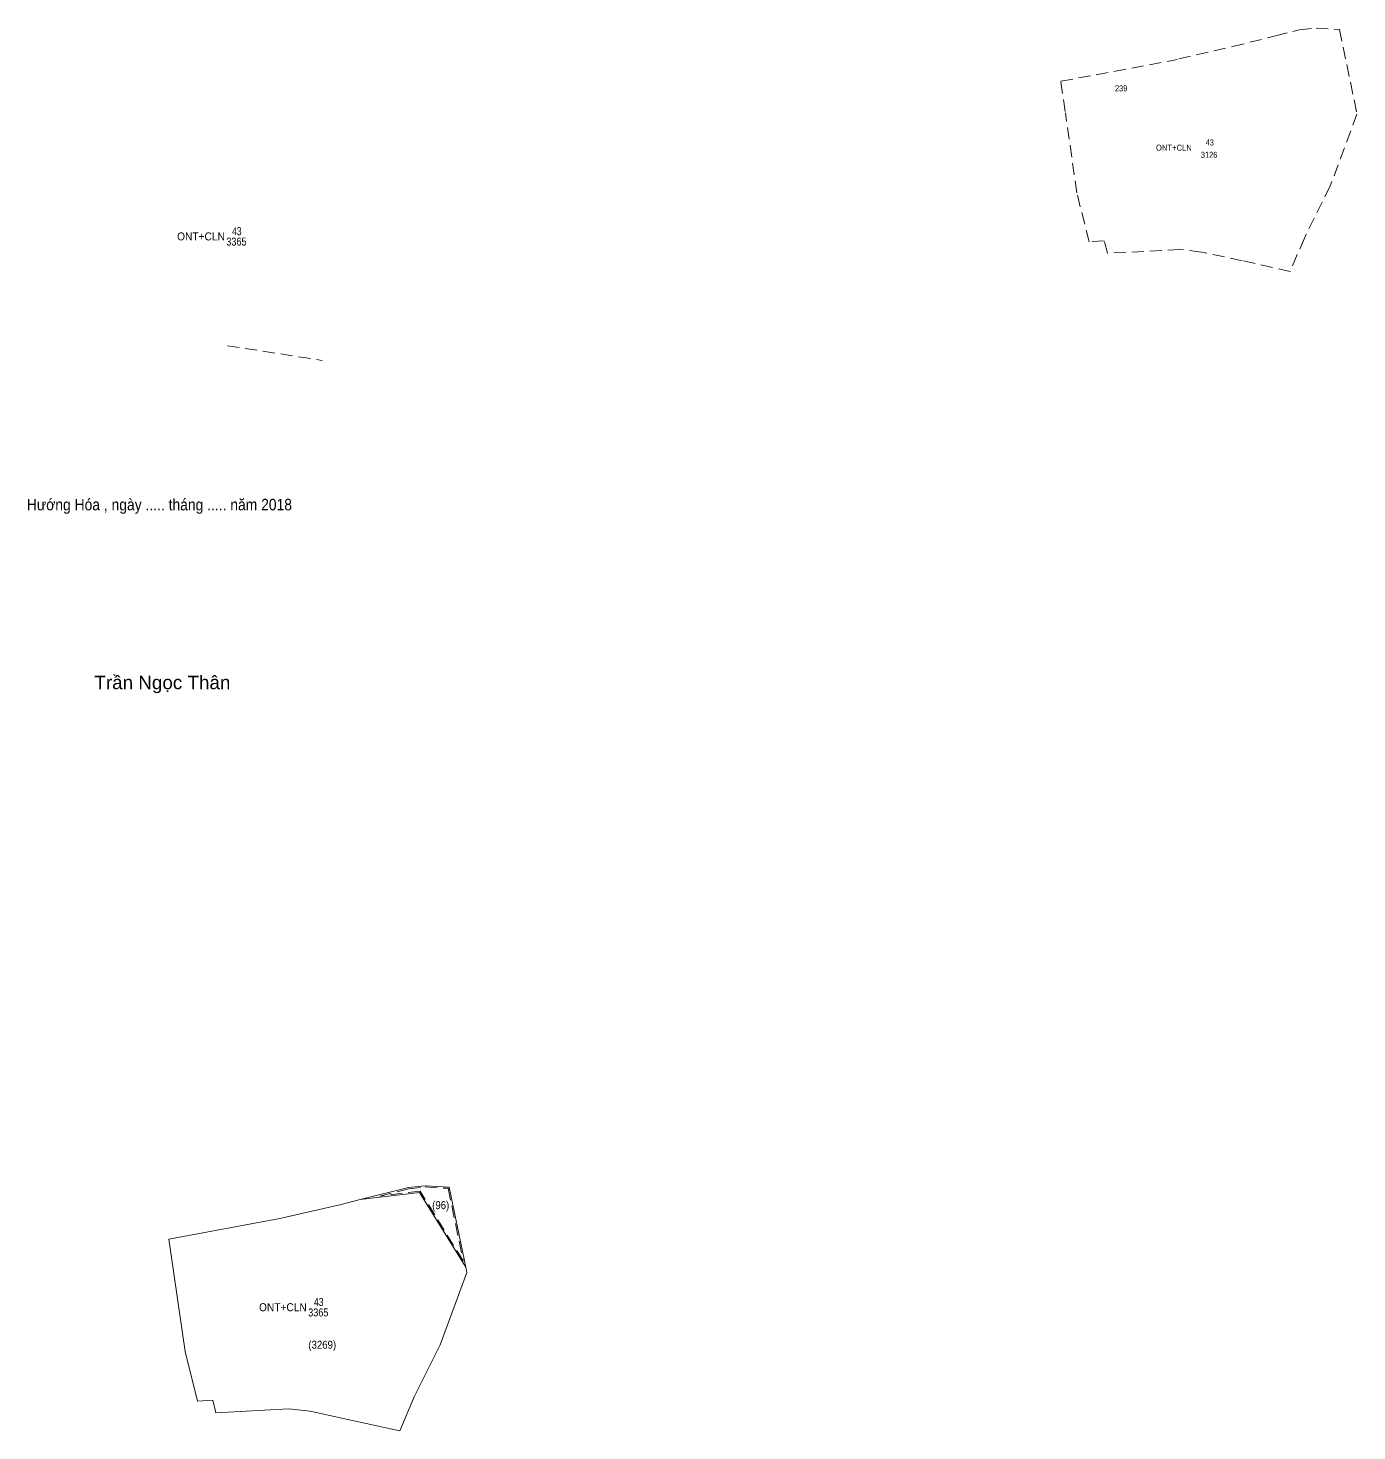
# Model space of a CAD drawing. Header units: centimetres. Extents: x 543200 to 548049, y 1836227 to 1837096.
# Drawn here: x 546999.1 to 547331.3, y 1836610.4 to 1836960.9 of the extents above; entities that cross this region are included whole.
import ezdxf
from ezdxf.enums import TextEntityAlignment as Align

# ---------------------------------------------------------------- set-up
doc = ezdxf.new("R2010")
doc.units = ezdxf.units.CM
doc.linetypes.add('MEDIUM_DASHED', pattern=[4.5, 3, -1.5])
doc.layers.add('1', color=7, linetype='Continuous', lineweight=13)

msp = doc.modelspace()

# ---------------------------------------------------------------- linework, layer by layer
at = {"layer": '1', "linetype": 'MEDIUM_DASHED'}
msp.add_line((547048.97, 1836881.54), (547072.68, 1836877.87), dxfattribs=at)
for points in [[(547316.97, 1836960.44), (547321.08, 1836960.9), (547326.92, 1836960.57), (547331.29, 1836939.42), (547324.63, 1836921.46), (547318.14, 1836908.43), (547314.61, 1836900.08), (547302.59, 1836902.78), (547292.41, 1836904.95), (547286.99, 1836905.56), (547268.91, 1836904.62), (547268.13, 1836907.72), (547264.34, 1836907.52), (547261.27, 1836919.76), (547258.42, 1836939.68)], [(547286.76, 1836953.17), (547300.17, 1836956.27), (547310.93, 1836958.95), (547316.97, 1836960.44)], [(547258.36, 1836940.08), (547257.29, 1836947.6), (547285.19, 1836952.79), (547286.37, 1836953.07)]]:
    msp.add_lwpolyline(points, dxfattribs=at)
at = {"layer": '1'}
for points in [[(547096.96, 1836670.02), (547108.53, 1836651.34), (547108.81, 1836649.96), (547102.12, 1836631.94), (547095.63, 1836618.91), (547092.04, 1836610.41), (547079.86, 1836613.14), (547069.69, 1836615.31), (547064.29, 1836615.92), (547046.07, 1836614.97), (547045.29, 1836618.07), (547041.5, 1836617.87), (547038.38, 1836630.28), (547034.37, 1836658.32), (547062.06, 1836663.48), (547077.43, 1836667.02), (547082.14, 1836668.2)], [(547098.38, 1836671.66), (547104.39, 1836671.32), (547108.53, 1836651.34), (547096.96, 1836670.02), (547082.14, 1836668.2), (547094.24, 1836671.2)]]:
    msp.add_lwpolyline(points, close=True, dxfattribs=at)
at = {"layer": '1', "linetype": 'MEDIUM_DASHED'}
msp.add_lwpolyline([(547098.39, 1836671.36), (547104.14, 1836671.03), (547107.89, 1836652.94), (547097.11, 1836670.34), (547087.03, 1836669.1), (547094.29, 1836670.9)], close=True, dxfattribs=at)

# ---------------------------------------------------------------- texts
at = {"layer": '1'}
for s, height, width, p in [('239', 1.5, 0.85, (547272.355, 1836945.08)), ('43', 1.5, 0.8, (547294.5, 1836931.56)), ('ONT+CLN', 1.5, 0.95, (547285.535, 1836930.26)), ('3126', 1.5, 0.85, (547294.34, 1836928.48)), ('43', 2, 0.8, (547051.335, 1836909.15)), ('ONT+CLN', 2, 0.95, (547042.37, 1836907.85)), ('3365', 2, 0.85, (547051.22, 1836906.55)), ('(96)', 2, 0.9, (547102.285, 1836665.82)), ('ONT+CLN', 2, 0.95, (547062.84, 1836640.32)), ('43', 2, 0.8, (547071.805, 1836641.62)), ('3365', 2, 0.85, (547071.69, 1836639.02)), ('(3269)', 2, 0.9, (547072.675, 1836630.95))]:
    msp.add_text(s, height=height, dxfattribs=dict(at, width=width)).set_placement(p, align=Align.CENTER)
for s, height, width, p in [('Hướng Hóa , ngày ..... tháng ..... năm 2018', 2.88, 0.9, (546998.86, 1836840.4)), ('Trần Ngọc Thân', 3.35, 1.05, (547015.73, 1836795.73))]:
    msp.add_text(s, height=height, dxfattribs=dict(at, width=width)).set_placement(p)

doc.saveas('drawing.dxf')
